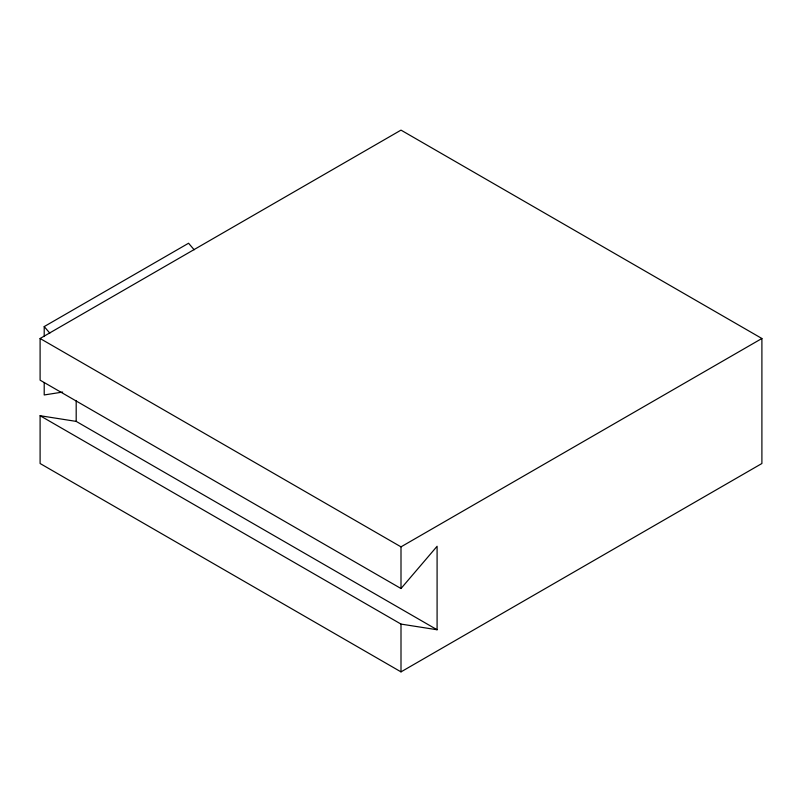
<?xml version="1.0" encoding="UTF-8"?>
<svg xmlns="http://www.w3.org/2000/svg" width="802" height="802" viewBox="0 0 802 802"><rect width="100%" height="100%" fill="white"/><g stroke="black" fill="none" stroke-linecap="round" stroke-linejoin="round"><path stroke-width="1.2" d="M401 588.528L437.09 546.282L437.09 629.75L401 624.086L40.1 415.717L40.1 463.506L401 671.875L761.9 463.506L761.9 338.494L401 130.125L40.1 338.494L40.1 380.168L401 588.528L401 546.854L40.1 338.494M44.21 336.529L44.21 326.584L188.57 243.237L194.174 249.783M401 546.854L761.9 338.494M62.666 392.068L44.21 394.965L44.21 382.534M40.1 415.717L76.19 421.391L437.09 629.75M44.21 326.584L49.814 333.131M401 624.086L401 671.875M76.19 400.83L76.19 421.391"/></g></svg>
